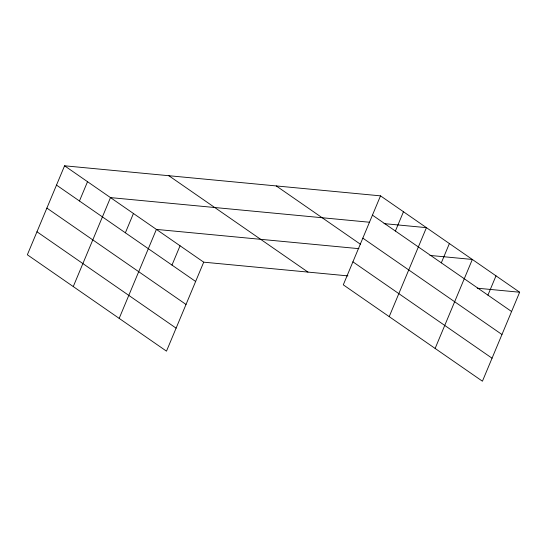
<?xml version="1.0" encoding="UTF-8"?>
<svg xmlns="http://www.w3.org/2000/svg" width="547" height="547" viewBox="0 0 547 547"><rect width="100%" height="100%" fill="white"/><g stroke="black" fill="none" stroke-linecap="round" stroke-linejoin="round"><path stroke-width="0.82" d="M380.514 195.853L343.29 284.83L482.427 381.204L519.65 292.228L380.514 195.853L64.573 165.796L27.35 254.772L166.486 351.147L203.71 262.17L347.94 275.893M79.459 200.988L87.527 181.7M73.264 286.58L110.487 197.604L369.635 222.253M125.372 232.796L133.441 213.501M119.178 318.381L156.401 229.405L358.921 248.666M171.984 265.083L180.052 245.788M395.399 231.046L403.467 211.751M389.211 316.631L426.428 227.655L384.049 223.62M441.313 262.847L449.388 243.559M435.125 348.432L472.341 259.456L429.963 255.428M487.924 295.134L495.999 275.838M477.264 288.194L519.65 292.228M372.445 215.142L511.582 311.517M362.825 238.136L501.961 334.511M276.249 185.932L360.432 244.242M352.911 261.828L492.047 358.203M168.832 175.717L307.968 272.091M64.573 165.796L203.71 262.17M56.498 185.091L195.635 281.466M46.878 208.086L186.021 304.46M36.97 231.778L176.107 328.152"/></g></svg>
